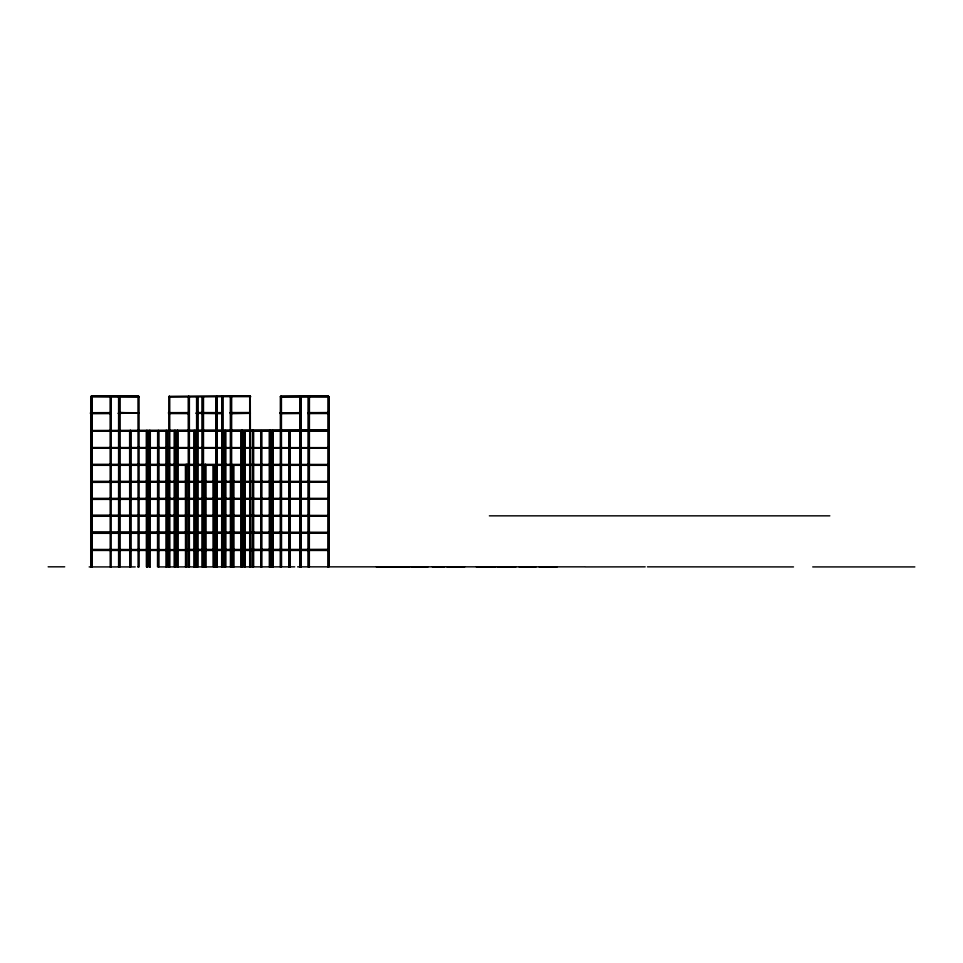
<?xml version="1.0" encoding="UTF-8"?>
<svg xmlns="http://www.w3.org/2000/svg" width="963" height="963" viewBox="0 0 963 963"><rect width="100%" height="100%" fill="white"/><g stroke="black" fill="none" stroke-linecap="round" stroke-linejoin="round"><path stroke-width="1.44" d="M91.22 396.202L138.576 396.082L91.292 396.082L91.208 397.25M91.473 397.189L91.593 396.383M90.955 430.726L328.395 430.136L328.684 431.015L91.004 431.015M91.641 430.726L91.16 430.305M91.292 498.232L91.292 499.412L91.593 498.521M91.593 533.165L91.473 532.358M111.01 464.924L110.601 464.202M118.918 430.846L119.28 430.16M119.424 431.135L119.424 430.305M119.352 464.262L119.424 465.189M119.52 464.768L118.918 464.9M118.943 532.623L119.424 533.285M130.535 430.87C129.885 428.788 129.981 432.784 130.45 430.473M138.335 396.262L138.335 397.093M138.816 397.093L138.865 396.383M129.885 532.708L130.041 533.37M138.335 431.135L138.768 430.377M138.744 430.208L138.299 430.846M138.865 465.069L138.816 464.359M138.841 532.996L138.816 532.455M149.446 430.425L149.734 431.316L149.975 430.305M149.975 464.359L149.975 465.189M149.939 498.473L149.446 499.111M147.399 533.021L147.243 532.358M149.566 533.37L149.409 532.708M150.011 532.744L149.975 533.285M157.836 430.846L158.389 430.425M250.609 396.828L250.272 396.082L168.934 396.672L250.561 396.672M166.226 430.967L166.226 430.473M169.271 396.082L169.464 397.021M166.743 464.768L166.467 465.358L166.298 464.262M166.178 464.768L166.635 464.262L166.551 465.334M169.031 431.135L169.031 430.305M168.982 465.069L169.031 464.527M169.512 464.359L169.512 465.189M169.512 499.231L169.356 498.244M175.206 430.967L174.724 430.305M175.134 431.231L175.266 430.425M168.934 532.864L169.031 533.285M169.536 532.744L169.512 533.285M177.3 532.708L177.457 533.37M188.712 396.106L188.604 397.021M189.085 396.973L188.555 396.431M185.751 465.189L186.136 464.347M186.232 464.359L186.076 465.334M188.965 431.231L189.085 430.425M185.751 533.285L186.076 532.298L185.907 533.43M189.085 499.111L188.604 498.473M194.634 430.726L194.081 430.593M197.487 430.87L196.921 430.473M196.837 464.623L197.246 465.334L197.162 464.178M194.02 532.708L194.622 532.996M202.567 431.015L203.061 430.377M202.76 430.967L203.241 430.305M203.133 464.768L202.724 464.768M205.275 465.189L205.516 464.178L205.817 465.069M203.277 532.744L202.94 533.43L202.567 532.575M203.181 533.021L202.772 532.298L202.808 533.213M205.275 533.285L205.757 532.623M216.35 396.672L216.446 397.093M216.543 431.147L216.928 430.305M216.976 465.069L216.519 464.262M222.465 396.202L222.477 397.25L222.188 396.335M214.207 533.021L213.642 532.623M222.573 430.87L222.116 430.846M216.543 499.243L216.928 498.401M222.622 431.135L222.622 430.305M222.152 464.202L221.947 465.069M216.543 532.443L216.928 533.285M222.116 464.648L222.393 465.261L222.14 464.527M222.068 532.358L222.477 533.43M222.682 532.575L222.248 532.274M230.566 430.569L231.036 431.147M224.728 532.708L225.294 533.105M225.378 533.021L225.222 532.358M233.648 465.189L233.696 464.768M233.142 532.744L233.166 533.105M241.641 430.846L242.158 430.473M242.243 430.87L242.086 430.208M241.569 533.213L242.062 532.575M250.609 430.87L250.031 430.473M250.512 465.189L250.561 464.768M253.173 431.135L253.173 430.305M252.643 465.069L252.703 464.359M253.173 464.359L253.173 465.189M249.947 533.021L250.272 532.274L250.031 533.105M252.607 532.864L252.703 533.285M253.173 533.285L253.209 532.744M261.117 430.569L261.587 431.147M261.105 465.117L261.467 464.262L260.973 464.924M261.767 464.924L261.129 464.262M261.647 533.213L261.009 533.165L261.611 532.358M269.977 430.208L269.724 431.292L270.049 430.305M269.508 465.069L269.893 464.202L270.049 465.189M272.71 430.473L272.469 431.316L272.758 430.425M272.758 465.069L272.264 464.431M269.64 533.37L270.001 532.515M269.977 532.358L270.049 533.285M280.799 397.189L280.678 396.383M281.148 397.189L281.064 396.106M272.758 532.575L272.637 533.37M280.498 430.569L280.654 431.231M280.63 430.726L281.316 430.726L280.642 430.87M281.172 430.726L280.654 430.208M280.739 533.285L280.534 532.575M281.1 532.996L280.727 532.623M280.534 533.165L280.967 532.443M289.069 430.593L289.093 431.135M289.044 465.069L289.093 464.359M289.141 465.117L289.502 464.262M288.996 532.864L289.333 533.454L289.622 532.575M300.336 397.189L300.215 396.383M300.191 431.231L300.071 430.425M300.083 430.593C301.094 429.089 300.6 432.531 300.179 430.569M300.215 431.147L300.6 430.473M300.745 464.527L300.275 465.334L300.745 464.359M300.3 498.473C301.503 499.448 299.204 498.641 300.769 498.69M300.035 532.708L300.191 532.358M309.111 430.473L308.69 431.231L309.195 430.569M309.195 464.924L309.027 464.262M328.07 396.527L328.479 397.25M328.78 481.921L91.292 482.379L90.955 481.38M90.955 550.306L90.955 549.476M118.293 413.404L118.702 412.525L138.636 413.115L118.365 413.356M118.774 482.09L118.846 481.38M119.605 482.09L119.532 481.38M130.499 481.452L129.788 482.09L130.607 481.789M129.812 549.885L130.499 549.548M138.227 481.548C140.634 481.476 136.722 482.932 138.841 481.223M149.325 482.09L149.397 481.38M150.156 482.09L150.132 481.669M149.337 549.885L149.987 549.379M158.438 481.38L158.101 482.379L157.763 481.38M168.549 412.597L168.549 413.621M169.031 447.241L169.031 448.252M166.924 481.945L166.262 481.368L166.118 482.21M166.334 482.367L166.948 481.38M169.681 481.5L169.608 482.21M167.068 515.999L165.997 515.687L166.852 516.349M169.031 550.403L169.512 549.379M188.447 447.988L188.555 447.241M185.51 481.789L185.991 482.282M185.787 481.368L186.413 482.09M188.459 482.21L189.145 481.548M186.232 516.349L186.413 515.542M188.459 515.422L188.459 516.252M194.815 481.945L194.008 481.548M188.459 550.306L188.459 549.476M197.62 481.945C197.246 479.815 196.079 483.27 197.511 482.042M194.743 515.963L194.357 515.349M197.547 515.963C196.572 513.869 196.885 517.998 197.571 515.542M202.519 481.38L203.337 481.789L202.519 482.21M196.753 549.885L197.403 549.379M215.965 413.621L215.784 412.814M216.302 447.626L216.446 448.252M214.268 515.963C213.112 513.845 213.774 518.058 214.304 515.542M221.899 447.747L222.73 447.326M224.704 447.326L225.053 448.337L244.927 447.988M221.984 481.789L221.996 481.283M221.899 482.21L222.706 481.644M225.45 481.789L224.644 481.789M222.513 515.277C220.383 516.433 224.271 516.324 222.116 515.277M233.01 481.789C233.552 480.116 234.346 483.053 233.07 482.21M233.022 515.963L233.648 516.349L233.828 515.542M242.158 481.921L241.292 481.789L242.122 481.548M250.404 413.259L250.175 412.597M242.122 516.084L241.352 515.542M250.765 482.042L249.935 482.042L250.681 481.789M250.741 481.945L250.151 481.223M250.007 515.542L250.296 516.409L250.837 515.542M250.741 515.999L249.814 515.687L250.657 516.349M252.595 515.602L252.523 516.132M253.353 516.132L253.281 515.602M272.866 447.747L271.987 447.747L272.854 447.626M269.52 482.138L269.387 481.5M270.218 481.5L270.146 482.21M272.71 482.307L271.999 481.644L272.818 481.548M279.956 412.983L280.341 413.705L300.071 413.536M272.084 549.765L272.228 550.403M272.938 550.042L272.469 549.295L245.433 549.404M281.292 481.945L280.365 481.644L281.172 482.21M289.67 482.21L289.333 481.211L288.912 482.09M299.457 412.814L299.637 413.621M300.023 482.21L299.938 481.5M299.962 481.789L300.48 481.223L300.781 482.09M300.781 516.132L300.709 515.602M308.617 447.241L308.521 448.168M300.709 550.138L299.938 549.596M308.461 481.789L309.328 481.644L308.581 482.138M309.207 515.602L308.521 516.252M328.299 413.235L328.154 412.597M327.998 481.789L328.78 481.669M91.208 464.202L91.064 465.189M157.86 464.359L158.341 465.021M177.457 430.208L177.3 430.87M157.812 532.575L158.101 533.454L158.426 532.708M174.965 464.178L174.676 465.069M175.206 532.623L174.881 533.43L175.29 532.708M216.928 397.093L216.928 396.431M242.158 430.967L242.255 566.918M252.703 430.305L252.703 431.135M244.819 465.021L244.903 464.623M230.723 532.358L230.566 533.021M231.06 533.37L230.747 532.443M280.702 396.551L328.479 396.106M261.057 533.105L261.539 532.623M280.534 464.479L280.979 465.358L280.835 464.347M280.702 464.648L281.208 464.359M281.064 465.334L281.16 464.623M281.304 533.021L281.172 533.213M308.629 464.359L309.159 465.069M309.111 532.623L309.111 533.105M90.426 412.983L110.143 412.694M90.955 447.326L91.052 448.252M91.016 412.694L110.348 412.621L109.999 413.356M90.883 515.542L90.955 516.252M91.69 515.963L91.052 516.349M91.714 516.132L91.641 515.422M111.07 481.921L110.396 482.138M90.907 549.765L328.78 549.765M110.264 515.542L110.336 516.252M111.022 516.252L111.106 515.542M118.774 515.542L119.532 516.084M110.336 549.476L110.336 550.306M146.737 481.38L146.737 482.21M147.495 482.09L146.737 481.548M139.129 516.132L138.371 515.602M129.788 549.596L129.969 550.403M146.689 515.711L147.363 515.494M147.423 516.252L147.495 515.542M149.325 515.542L149.734 516.324M187.893 412.814L187.978 413.524M166.996 481.921L166.13 481.789M168.886 481.669L169.608 481.38M157.679 515.542L157.86 516.349M158.522 516.132L157.824 515.494M174.58 481.669L175.314 481.38L174.616 481.548M178.047 482.09L177.974 481.38M169.681 516.132L168.982 515.494M197.355 447.326L196.681 447.747L197.403 448.252M175.386 516.132L175.314 515.422M185.57 515.542L185.751 516.349M186.377 515.963L185.642 516.084M188.411 515.711L189.181 515.711M216.266 447.458L216.35 448.168M193.936 515.542L194.008 516.252M194.767 516.132L194.478 515.277L194.297 516.264M194.743 516.349L194.911 515.542M221.827 447.458L222.634 448.252M189.181 550.017L188.7 550.367M202.447 515.542L203.205 516.084M214.304 482.09L213.593 481.452M205.938 516.132L205.865 515.422M221.851 481.669L222.73 481.38M224.704 481.38L224.812 482.307M230.554 481.38L231.132 482.307L230.614 481.452M225.462 516.132C224.21 514.098 225.498 517.263 224.848 516.264M217.072 550.017L216.338 550.138M252.523 447.458L253.185 448.252M231.313 516.132L230.651 515.337L230.651 516.349M232.998 515.542L233.07 516.252M250.561 482.138L250.512 481.283L250.019 481.789M241.388 515.711L242.11 515.422M244.157 515.542L244.241 516.252M244.193 515.711L244.927 515.602M261.587 481.452L260.961 482.21M272.89 448.036L272.806 447.326M260.949 482.042L261.683 481.921M261.719 482.09L261.647 481.38M253.329 515.963L252.595 516.084M244.241 549.476L244.337 550.403M260.913 515.711L261.587 515.494M272.89 482.09L272.806 481.38M261.647 516.252L261.719 515.542M252.547 549.765L253.185 549.379M269.423 515.711L269.387 516.132M272.048 515.542L272.818 516.084M299.938 447.458L300.48 448.313L300.6 447.241M288.912 515.542L289.333 516.433L289.755 515.542M281.076 549.379L280.341 549.885L281.076 550.403M327.528 412.983L328.034 412.537L328.154 413.621M308.449 481.5L308.521 482.21M328.744 447.988L90.955 447.988M308.617 516.349L309.255 515.963M309.279 516.132L309.207 515.422M299.975 549.765L300.745 549.765M308.473 549.765L309.099 549.379M327.974 515.542L328.046 516.252M328.78 515.963L91.196 516.312M328.78 550.017L90.907 550.017M91.545 396.925L138.66 397.25M328.636 532.623L91.292 532.274L91.545 533.105M146.906 430.208L146.906 431.231M138.335 464.359L138.275 465.069M169.031 396.431L250.344 396.202M158.341 430.473L157.812 431.015M169.464 431.063L169.512 430.305M169.031 498.401L169.031 499.231M203.061 431.063L203.241 431.135M174.724 532.455L174.724 533.285M222.634 430.473L222.068 430.208M196.921 532.623L196.921 533.105M221.996 533.105L222.622 533.285M230.651 532.455L231.036 533.285M244.409 533.37L244.746 532.358M300.071 464.479L300.745 465.021M300.552 464.431L300.071 465.069M328.636 430.967L91.292 431.207M300.119 532.623L300.528 532.358M300.697 533.213L300.745 533.105M90.955 447.506L328.78 447.626M91.641 482.21L91.714 481.5M137.89 412.694L138.431 413.536M138.576 413.524L138.648 412.814M91.196 448.216L130.21 448.337L130.547 447.326M110.336 481.38L110.336 482.21M111.022 482.21L110.396 481.452M118.846 481.548L119.593 481.789M149.397 447.506L150.084 447.326M110.336 515.422L111.034 516.084M139.057 482.21L139.033 481.644M119.532 516.252L119.605 515.542M188.652 413.524L188.652 412.694M196.332 412.862L222.297 412.983L221.899 413.705L196.332 413.356M138.925 516.084L138.106 515.999M146.737 515.422L146.737 516.252M188.555 448.252L189.145 447.988M169.548 482.138L168.886 481.921M149.987 516.349L150.156 515.542M215.856 412.862L216.591 412.983M175.254 482.138L174.965 482.282M175.314 482.21L175.386 481.5M157.751 516.084L158.45 516.084M230.133 412.766L249.935 412.621L230.41 412.525L230.41 413.705L250.284 413.356M166.948 515.422L166.19 516.132M189.085 482.138L188.411 481.921M169.512 516.349L169.163 515.374M194.213 481.452L194.839 482.21M194.839 482.042L194.225 482.367M174.616 516.084L175.206 515.337L174.556 516.132M216.482 448.168L216.928 447.241M177.288 515.422L177.288 516.252M177.974 516.252L178.047 515.542M205.275 481.283L205.865 481.38M205.865 482.21L205.938 481.5M185.642 515.602L186.28 515.494M213.545 481.38L214.159 482.138M194.008 516.084L194.839 516.084M202.519 515.422L202.579 516.192M224.704 481.548L225.39 482.21M205.179 515.602L205.901 515.711M252.595 447.506L253.281 447.326M280.004 412.862L300.071 412.694M216.892 515.422L216.266 516.132M222.044 515.602L222.525 516.192M244.927 482.042L244.289 482.138M253.221 482.138L253.353 481.5M300.119 413.621L300.336 412.958M300.215 413.524L300.119 412.597M216.35 549.476L216.35 550.306M280.486 447.326L280.582 448.252M308.04 412.694L308.136 413.621M244.193 515.963L244.927 516.084M249.935 515.602L250.549 515.277M260.961 515.422L260.961 516.252M261.057 516.349L261.647 516.084M244.229 549.644L244.927 549.644M244.229 550.138L244.927 550.138M289.622 482.138L289.093 482.307M270.158 516.084L269.423 515.963M272.746 515.494L272.084 515.963M272.806 516.252L272.89 515.542M328.046 447.326L328.154 448.252M272.264 549.464L272.12 550.138M328.046 481.38L328.395 482.379M300.697 550.306L300.6 549.379M308.521 549.476L308.617 550.403M328.046 549.476L328.046 550.306M110.516 396.166L110.36 396.828M91.208 532.298L90.967 533.021M250.272 396.082L250.765 566.918M202.663 464.431L203.337 464.768M166.226 533.105L166.755 532.575M224.957 464.202L224.728 464.924M281.172 397.021L328.323 397.153M241.569 464.431L241.773 465.358M269.64 430.208L269.484 430.87M300.673 397.189L300.504 396.19M222.212 532.358L222.14 533.105M224.885 532.358L224.8 533.105M328.19 464.431L91.377 464.298M328.588 499.159L91.292 499.412M118.846 447.326L119.532 447.326M91.016 481.452L91.196 481.319M168.501 412.766L188.664 412.862M138.287 447.398L138.371 447.326M188.074 412.597L168.681 412.633M188.555 413.621L187.966 413.356M91.016 515.494L328.732 515.422M166.262 447.326L166.948 447.326M174.724 447.241L175.314 447.326M147.363 482.138L146.689 481.921M221.622 412.766L222.104 413.536M188.519 447.398L189.181 447.626M157.824 481.452L158.45 481.548M129.969 515.337C129.8 518.082 131.233 513.929 129.861 516.084M138.816 516.349L138.841 515.277M177.866 481.283L177.144 481.789L177.914 482.138M149.458 515.494L150.084 515.602M221.959 447.398L222.248 447.253M157.86 515.337L157.715 515.963M130.414 550.306L129.861 550.138M241.532 447.241L242.11 447.326M169.548 516.192L168.922 516.084M280.101 412.597L279.932 413.404M249.935 447.326L250.476 447.326M216.41 481.452L216.892 482.222M216.928 482.307L216.446 482.307M233.166 481.283L232.998 482.09M269.459 447.326L270.146 447.326M308.136 412.597L328.01 412.633M308.581 413.536L308.04 413.356M272.746 448.096L252.595 447.988M202.579 515.494L203.205 515.602M244.927 481.548L244.241 482.21M216.928 516.349L216.928 515.337M328.106 413.536L308.485 413.584M300.6 448.252L300.829 447.59M196.921 549.379L197.403 550.403M233.13 515.494L233.756 515.602M308.581 447.398L309.207 447.326M224.812 549.379L224.632 550.186M300.552 482.222L300.071 482.138M281.027 516.264L280.438 515.963M281.076 516.349L281.244 515.542M300.552 515.422L299.938 516.132M300.155 515.422L300.36 516.324M177.698 431.195L177.926 430.425M149.831 499.388L149.975 498.401M328.395 396.082L280.979 396.082L281.256 396.672M158.173 533.333L158.389 532.575M175.037 533.333L175.266 532.575M177.698 533.333L177.794 532.358M328.479 465.334L91.389 465.334M328.227 532.358L91.292 532.274M91.377 533.333L328.527 533.285M90.691 412.537L90.474 413.524M111.022 447.326L110.215 447.59L110.877 448.168M130.318 447.277L130.017 448.168M149.337 447.747L149.987 448.252M91.497 482.222L328.01 481.921M91.425 550.463L328.263 550.463M166.226 515.337L167.02 515.542M138.335 549.379L138.961 549.379M168.886 550.017L169.512 550.403M250.32 515.374L250.151 515.277M328.19 481.368L91.401 481.319M194.117 550.403L194.743 550.403M221.996 549.379L222.634 549.379M289.454 516.409L289.622 515.494M250.031 549.379L250.657 549.379M328.263 549.319L301.347 549.404M91.22 498.34L328.323 498.34M90.811 413.705L110.348 413.596M188.315 413.596L168.681 413.584M221.899 412.621L196.548 412.537L196.259 413.404M299.77 412.633L280.739 412.983M327.805 412.633L308.666 412.766M149.843 448.216L188.796 448.24M300.456 448.216L273.323 448.24M328.491 448.216L301.347 448.24M138.841 482.367L138.227 482.042M166.334 481.223L166.948 481.548M166.731 482.367L166.118 482.042M194.622 482.367L194.008 482.042M222.116 481.223L222.778 481.669M138.443 515.277L139.129 515.542M202.856 516.324L203.277 515.542M91.196 549.416L189.145 549.644M252.944 549.295L252.703 550.403M138.166 396.672L139.154 396.672M168.681 396.672L169.861 396.672M221.659 396.672L222.826 396.672L222.826 566.918M280.245 396.672L281.413 396.672L281.413 566.918L281.316 396.672M328.877 396.672L328.877 566.918L328.973 396.672L327.901 396.672L327.805 566.918M328.395 430.232L91.545 430.473M166.948 430.557L166.948 566.918L167.044 430.557L165.877 430.557L165.973 566.918M252.354 430.557L253.522 430.557L253.522 566.918M130.703 430.726L130.703 566.918L130.799 430.726L129.62 430.726L129.728 566.918M146.496 430.726L147.664 430.726L147.664 566.918L146.496 566.918L146.496 430.726L146.593 566.918M177.144 430.726L177.144 566.918L177.048 430.726L178.215 430.726L178.215 566.918M244.096 430.726L244.096 566.918L243.988 430.726L245.168 430.726L245.168 566.918L245.059 430.726M260.817 430.726L260.817 566.918L260.708 430.726L261.888 430.726L261.888 566.918M131.209 448.24L149.084 448.24M189.651 448.24L216.687 448.24M217.879 448.24L222.393 448.24M244.771 448.24L252.282 448.24M206.106 464.768L204.938 464.768L204.938 566.918M213.389 464.768L213.389 566.918L213.292 464.768L214.472 464.768L214.472 566.918L214.364 464.768M233.997 464.768L232.829 464.768L232.829 566.918M328.227 465.285L91.22 465.237M91.292 515.349L328.78 515.711M489.36 515.843L829.829 515.843M189.651 549.404L216.687 549.404M217.542 549.404L244.783 549.464M273.323 549.404L300.456 549.416M48.15 566.822L64.714 566.822M376.328 566.786L409.672 566.786M410.972 566.786L428.114 566.786M432.339 566.786L444.629 566.786M446.82 566.786L464.768 566.786M476.312 566.786L495.572 566.786M497.077 566.786L515.987 566.786M519.021 566.786L536.174 566.786M539.063 566.786L557.288 566.786M89.15 566.918L135.229 566.918M137.986 566.918L139.154 566.918L139.057 396.672M150.324 566.918L149.157 566.918L149.157 430.726L150.324 430.726L150.228 566.918M294.726 566.846L157.511 566.918L157.619 430.726L158.69 430.726L158.69 566.918M297.627 566.846L584.589 566.846M585.468 566.918L645.186 566.846M647.449 566.846L793.5 566.918M812.712 566.918L914.85 566.918M118.943 412.597L138.516 412.766M231 515.374L230.506 515.963M166.731 549.319L166.852 549.379M194.695 481.368L193.888 481.644L194.394 482.27M221.996 516.349L222.67 516.192L221.827 516.132M244.855 447.398L244.181 447.747M280.582 516.349L280.414 515.542L281.172 515.602M177.914 515.494L177.288 516.084M138.431 516.192L138.913 515.422L138.251 515.999M300.745 396.262L300.841 566.918M222.622 396.262L222.73 566.918M280.727 533.105L281.16 532.708M309.448 396.672L309.352 566.918M300.95 566.918L300.95 396.672L299.77 396.672L299.77 566.918M299.866 396.672L299.866 566.918M289.923 566.918L289.923 430.726L288.744 430.726L288.744 566.918M289.827 430.726L289.827 566.918M288.852 430.726L288.852 566.918M280.341 396.672L280.245 566.918M273.059 566.918L273.059 430.726L271.879 430.726L271.879 566.918M272.95 430.726L272.95 566.918M271.975 430.726L271.975 566.918M270.398 566.918L270.398 430.726L269.219 430.726L269.315 566.918M270.29 430.726L270.29 566.918M253.425 430.557L253.425 566.918M252.45 430.557L252.354 566.918M249.79 396.672L249.79 566.918M249.694 396.672L249.694 566.918M242.363 566.918L242.363 430.726L241.183 430.726L241.183 566.918M241.28 430.726L241.28 566.918M233.901 464.768L233.997 566.918M232.926 464.768L232.926 566.918M230.301 396.672L230.41 566.918M225.631 566.918L225.631 430.557L224.463 430.557L224.56 566.918M225.535 430.557L225.535 566.918M221.755 396.672L221.659 566.918M217.277 566.918L217.277 396.672L216.157 396.672L216.206 566.918M217.169 396.672L217.169 566.918M216.097 396.672L216.097 566.918M206.01 464.768L206.106 566.918M205.035 464.768L205.035 566.918M203.446 396.672L203.446 566.918M203.349 396.672L203.349 566.918M202.374 396.672L202.374 566.918M202.266 396.672L202.266 566.918M196.572 396.672L196.669 566.918M194.935 566.918L194.935 430.557L193.768 430.557L193.864 566.918M194.839 430.557L194.839 566.918M189.386 566.918L189.386 396.672L188.206 396.672L188.315 566.918M189.29 396.672L189.29 566.918M186.581 566.918L186.581 464.768L185.402 464.768L185.51 566.918M186.473 464.768L186.473 566.918M175.555 566.918L175.555 430.726L174.387 430.726L174.387 566.918M175.459 430.726L175.459 566.918M174.484 430.726L174.484 566.918M169.753 396.672L169.861 566.918M168.778 396.672L168.681 566.918M158.582 430.726L158.582 566.918M149.253 430.726L149.253 566.918M147.568 430.726L147.568 566.918M137.986 396.672L138.082 566.918M119.773 396.672L119.773 566.918M119.677 396.672L119.677 566.918M118.702 396.672L118.702 566.918M118.605 396.672L118.605 566.918M111.166 566.918L111.275 396.672L110.095 396.672L110.191 566.918M91.882 566.918L91.882 396.672L90.715 396.672L90.715 566.918M91.786 396.672L91.786 566.918M90.811 396.672L90.811 566.918M308.377 566.918L308.377 396.672L308.28 566.918M231.481 566.918L231.481 396.672L231.385 566.918M197.74 566.918L197.74 396.672L197.644 566.918"/></g></svg>
